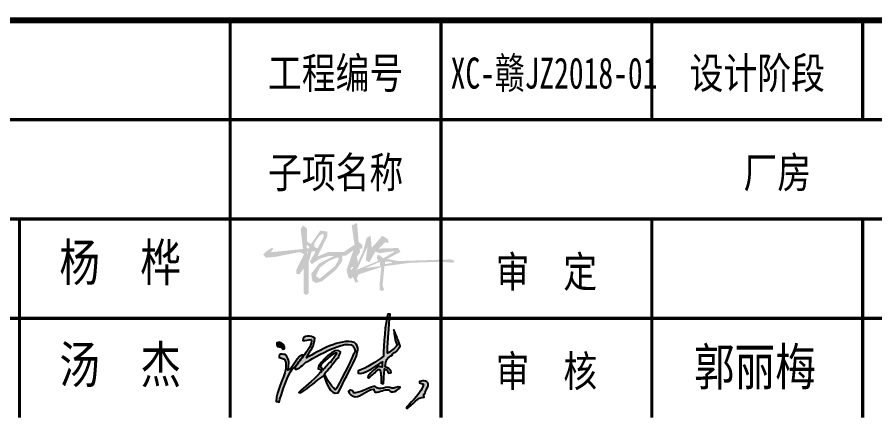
# Model space of a CAD drawing. Extents: x 7651907 to 8255021, y -2490714 to -1144618.
# Drawn here: x 8022557 to 8031202, y -1549802 to -1545740 of the extents above; entities that cross this region are included whole.
import ezdxf
from ezdxf.enums import TextEntityAlignment as Align

# ---------------------------------------------------------------- set-up
doc = ezdxf.new("R2010")
doc.units = 0
doc.header["$LTSCALE"] = 1000
doc.layers.get('0').update_dxf_attribs({"linetype": 'CONTINUOUS'})
for name, color, linetype in [('┬Í└¬', 7, 'CONTINUOUS'), ('图框', 4, 'CONTINUOUS'), ('图框文字', 7, 'CONTINUOUS')]:
    doc.layers.add(name, color=color, linetype=linetype)
doc.styles.add('宋体', font='', dxfattribs={"width": 0.8})
doc.styles.get('宋体').set_extended_font_data('SimSun')

# ---------------------------------------------------------------- blocks, each defined once
blk = doc.blocks.new('汤杰（实）')
at = {"linetype": 'Continuous', "lineweight": 0}
h = blk.add_hatch(color=256, dxfattribs=at)
edge = h.paths.add_edge_path()
edge.add_spline(control_points=[(-6.699, 2.428), (-6.699, 2.428), (-6.699, 2.428), (-6.699, 2.428), (-6.693, 2.542), (-6.666, 2.585), (-6.569, 2.639)], knot_values=[0.269231, 0.269231, 0.269231, 0.269231, 0.288462, 0.288462, 0.288462, 0.307692, 0.307692, 0.307692, 0.307692], degree=3, periodic=0)
edge.add_spline(control_points=[(-6.569, 2.639), (-6.569, 2.639), (-6.569, 2.639), (-6.569, 2.639), (-6.569, 2.646), (-6.569, 2.651), (-6.569, 2.657)], knot_values=[0.230769, 0.230769, 0.230769, 0.230769, 0.25, 0.25, 0.25, 0.269231, 0.269231, 0.269231, 0.269231], degree=3, periodic=0)
edge.add_spline(control_points=[(-6.569, 2.657), (-6.569, 2.657), (-6.569, 2.657), (-6.569, 2.657), (-6.528, 2.667), (-6.452, 2.745), (-6.437, 2.786)], knot_values=[0.192308, 0.192308, 0.192308, 0.192308, 0.211538, 0.211538, 0.211538, 0.230769, 0.230769, 0.230769, 0.230769], degree=3, periodic=0)
edge.add_spline(control_points=[(-6.437, 2.786), (-6.437, 2.786), (-6.437, 2.786), (-6.437, 2.786), (-6.467, 2.883), (-6.503, 2.979), (-6.546, 3.073)], knot_values=[0.153846, 0.153846, 0.153846, 0.153846, 0.173077, 0.173077, 0.173077, 0.192308, 0.192308, 0.192308, 0.192308], degree=3, periodic=0)
edge.add_spline(control_points=[(-6.546, 3.073), (-6.546, 3.073), (-6.546, 3.073), (-6.546, 3.073), (-6.541, 2.987), (-6.531, 2.88), (-6.488, 2.806)], knot_values=[0.115385, 0.115385, 0.115385, 0.115385, 0.134615, 0.134615, 0.134615, 0.153846, 0.153846, 0.153846, 0.153846], degree=3, periodic=0)
edge.add_spline(control_points=[(-6.488, 2.806), (-6.488, 2.806), (-6.488, 2.806), (-6.488, 2.806), (-6.528, 2.748), (-6.594, 2.707), (-6.655, 2.664)], knot_values=[0.076923, 0.076923, 0.076923, 0.076923, 0.096154, 0.096154, 0.096154, 0.115385, 0.115385, 0.115385, 0.115385], degree=3, periodic=0)
edge.add_spline(control_points=[(-6.655, 2.664), (-6.655, 2.664), (-6.655, 2.664), (-6.655, 2.664), (-6.66, 2.702), (-6.66, 2.702), (-6.625, 3.271)], knot_values=[0.038717, 0.038717, 0.038717, 0.038717, 0.05782, 0.05782, 0.05782, 0.076923, 0.076923, 0.076923, 0.076923], degree=3, periodic=0)
edge.add_spline(control_points=[(-6.625, 3.271), (-6.625, 3.29), (-6.61, 3.326), (-6.612, 3.347)], knot_values=[0.961538, 0.961538, 0.961538, 0.961538, 0.997101, 0.997101, 0.997101, 0.997101], degree=3, periodic=0)
edge.add_spline(control_points=[(-6.612, 3.347), (-6.612, 3.347), (-6.612, 3.347), (-6.612, 3.347), (-6.627, 3.347), (-6.64, 3.347), (-6.653, 3.345)], knot_values=[0.923077, 0.923077, 0.923077, 0.923077, 0.942308, 0.942308, 0.942308, 0.961538, 0.961538, 0.961538, 0.961538], degree=3, periodic=0)
edge.add_spline(control_points=[(-6.653, 3.345), (-6.653, 3.345), (-6.653, 3.345), (-6.653, 3.345), (-6.701, 3.195), (-6.721, 2.817), (-6.729, 2.611)], knot_values=[0.884615, 0.884615, 0.884615, 0.884615, 0.903846, 0.903846, 0.903846, 0.923077, 0.923077, 0.923077, 0.923077], degree=3, periodic=0)
edge.add_spline(control_points=[(-6.729, 2.611), (-6.729, 2.611), (-6.729, 2.611), (-6.729, 2.611), (-6.864, 2.512), (-7.016, 2.408), (-7.174, 2.357)], knot_values=[0.846154, 0.846154, 0.846154, 0.846154, 0.865385, 0.865385, 0.865385, 0.884615, 0.884615, 0.884615, 0.884615], degree=3, periodic=0)
edge.add_spline(control_points=[(-7.174, 2.357), (-7.174, 2.357), (-7.174, 2.357), (-7.174, 2.357), (-7.174, 2.344), (-7.174, 2.331), (-7.174, 2.319)], knot_values=[0.807692, 0.807692, 0.807692, 0.807692, 0.826923, 0.826923, 0.826923, 0.846154, 0.846154, 0.846154, 0.846154], degree=3, periodic=0)
edge.add_spline(control_points=[(-7.174, 2.319), (-7.174, 2.319), (-7.174, 2.319), (-7.174, 2.319), (-7.1, 2.26), (-6.775, 2.499), (-6.747, 2.517)], knot_values=[0.769231, 0.769231, 0.769231, 0.769231, 0.788462, 0.788462, 0.788462, 0.807692, 0.807692, 0.807692, 0.807692], degree=3, periodic=0)
edge.add_spline(control_points=[(-6.747, 2.517), (-6.747, 2.517), (-6.747, 2.517), (-6.747, 2.517), (-6.749, 2.486), (-6.752, 2.456), (-6.754, 2.423)], knot_values=[0.730769, 0.730769, 0.730769, 0.730769, 0.75, 0.75, 0.75, 0.769231, 0.769231, 0.769231, 0.769231], degree=3, periodic=0)
edge.add_spline(control_points=[(-6.754, 2.423), (-6.754, 2.423), (-6.754, 2.423), (-6.754, 2.423), (-6.775, 2.428), (-6.795, 2.43), (-6.815, 2.433)], knot_values=[0.692308, 0.692308, 0.692308, 0.692308, 0.711538, 0.711538, 0.711538, 0.730769, 0.730769, 0.730769, 0.730769], degree=3, periodic=0)
edge.add_spline(control_points=[(-6.815, 2.433), (-6.815, 2.433), (-6.815, 2.433), (-6.815, 2.433), (-6.864, 2.405), (-7.003, 2.293), (-7.003, 2.243)], knot_values=[0.653846, 0.653846, 0.653846, 0.653846, 0.673077, 0.673077, 0.673077, 0.692308, 0.692308, 0.692308, 0.692308], degree=3, periodic=0)
edge.add_spline(control_points=[(-7.003, 2.243), (-7.003, 2.243), (-7.003, 2.243), (-7.003, 2.243), (-6.998, 2.24), (-6.991, 2.237), (-6.983, 2.232)], knot_values=[0.615385, 0.615385, 0.615385, 0.615385, 0.634615, 0.634615, 0.634615, 0.653846, 0.653846, 0.653846, 0.653846], degree=3, periodic=0)
edge.add_spline(control_points=[(-6.983, 2.232), (-6.983, 2.232), (-6.983, 2.232), (-6.983, 2.232), (-6.93, 2.283), (-6.876, 2.331), (-6.82, 2.38)], knot_values=[0.576923, 0.576923, 0.576923, 0.576923, 0.596154, 0.596154, 0.596154, 0.615385, 0.615385, 0.615385, 0.615385], degree=3, periodic=0)
edge.add_spline(control_points=[(-6.82, 2.38), (-6.82, 2.38), (-6.82, 2.38), (-6.82, 2.38), (-6.81, 2.38), (-6.8, 2.377), (-6.79, 2.375)], knot_values=[0.538462, 0.538462, 0.538462, 0.538462, 0.557692, 0.557692, 0.557692, 0.576923, 0.576923, 0.576923, 0.576923], degree=3, periodic=0)
edge.add_spline(control_points=[(-6.79, 2.375), (-6.79, 2.375), (-6.79, 2.375), (-6.79, 2.375), (-6.767, 2.301), (-6.77, 2.22), (-6.767, 2.141)], knot_values=[0.5, 0.5, 0.5, 0.5, 0.519231, 0.519231, 0.519231, 0.538462, 0.538462, 0.538462, 0.538462], degree=3, periodic=0)
edge.add_spline(control_points=[(-6.767, 2.141), (-6.767, 2.141), (-6.767, 2.141), (-6.767, 2.141), (-6.754, 2.131), (-6.754, 2.131), (-6.729, 2.136)], knot_values=[0.461538, 0.461538, 0.461538, 0.461538, 0.480769, 0.480769, 0.480769, 0.5, 0.5, 0.5, 0.5], degree=3, periodic=0)
edge.add_spline(control_points=[(-6.729, 2.136), (-6.729, 2.136), (-6.729, 2.136), (-6.729, 2.136), (-6.724, 2.222), (-6.716, 2.309), (-6.709, 2.395)], knot_values=[0.423077, 0.423077, 0.423077, 0.423077, 0.442308, 0.442308, 0.442308, 0.461538, 0.461538, 0.461538, 0.461538], degree=3, periodic=0)
edge.add_spline(control_points=[(-6.709, 2.395), (-6.709, 2.395), (-6.709, 2.395), (-6.709, 2.395), (-6.671, 2.377), (-6.658, 2.349), (-6.633, 2.314)], knot_values=[0.384615, 0.384615, 0.384615, 0.384615, 0.403846, 0.403846, 0.403846, 0.423077, 0.423077, 0.423077, 0.423077], degree=3, periodic=0)
edge.add_spline(control_points=[(-6.633, 2.314), (-6.633, 2.314), (-6.633, 2.314), (-6.633, 2.314), (-6.62, 2.321), (-6.607, 2.326), (-6.594, 2.331)], knot_values=[0.346154, 0.346154, 0.346154, 0.346154, 0.365385, 0.365385, 0.365385, 0.384615, 0.384615, 0.384615, 0.384615], degree=3, periodic=0)
edge.add_spline(control_points=[(-6.594, 2.331), (-6.594, 2.331), (-6.594, 2.331), (-6.594, 2.331), (-6.594, 2.395), (-6.645, 2.403), (-6.699, 2.428)], knot_values=[0.307692, 0.307692, 0.307692, 0.307692, 0.326923, 0.326923, 0.326923, 0.346154, 0.346154, 0.346154, 0.346154], degree=3, periodic=0)
h = blk.add_hatch(color=256, dxfattribs=at)
edge = h.paths.add_edge_path()
edge.add_spline(control_points=[(-7.516, 2.585), (-7.516, 2.585), (-7.516, 2.585), (-7.516, 2.585), (-7.504, 2.621), (-7.491, 2.657), (-7.478, 2.692)], knot_values=[0.625, 0.625, 0.625, 0.625, 0.645833, 0.645833, 0.645833, 0.666667, 0.666667, 0.666667, 0.666667], degree=3, periodic=0)
edge.add_spline(control_points=[(-7.478, 2.692), (-7.478, 2.692), (-7.478, 2.692), (-7.478, 2.692), (-7.552, 2.794), (-7.872, 2.507), (-7.872, 2.392)], knot_values=[0.583333, 0.583333, 0.583333, 0.583333, 0.604167, 0.604167, 0.604167, 0.625, 0.625, 0.625, 0.625], degree=3, periodic=0)
edge.add_spline(control_points=[(-7.872, 2.392), (-7.872, 2.392), (-7.872, 2.392), (-7.872, 2.392), (-7.839, 2.387), (-7.814, 2.377), (-7.814, 2.339)], knot_values=[0.541667, 0.541667, 0.541667, 0.541667, 0.5625, 0.5625, 0.5625, 0.583333, 0.583333, 0.583333, 0.583333], degree=3, periodic=0)
edge.add_spline(control_points=[(-7.814, 2.339), (-7.814, 2.339), (-7.814, 2.339), (-7.814, 2.339), (-7.831, 2.334), (-7.831, 2.334), (-7.892, 2.263)], knot_values=[0.5, 0.5, 0.5, 0.5, 0.520833, 0.520833, 0.520833, 0.541667, 0.541667, 0.541667, 0.541667], degree=3, periodic=0)
edge.add_spline(control_points=[(-7.892, 2.263), (-7.892, 2.263), (-7.892, 2.263), (-7.892, 2.263), (-8.027, 2.136), (-8.167, 2.024), (-8.21, 1.978)], knot_values=[0.458333, 0.458333, 0.458333, 0.458333, 0.479167, 0.479167, 0.479167, 0.5, 0.5, 0.5, 0.5], degree=3, periodic=0)
edge.add_spline(control_points=[(-8.21, 1.978), (-8.21, 1.978), (-8.21, 1.978), (-8.21, 1.978), (-8.2, 1.978), (-8.187, 1.978), (-8.174, 1.976)], knot_values=[0.416667, 0.416667, 0.416667, 0.416667, 0.4375, 0.4375, 0.4375, 0.458333, 0.458333, 0.458333, 0.458333], degree=3, periodic=0)
edge.add_spline(control_points=[(-8.174, 1.976), (-8.174, 1.976), (-8.174, 1.976), (-8.174, 1.976), (-8.027, 2.055), (-7.915, 2.184), (-7.773, 2.273)], knot_values=[0.375, 0.375, 0.375, 0.375, 0.395833, 0.395833, 0.395833, 0.416667, 0.416667, 0.416667, 0.416667], degree=3, periodic=0)
edge.add_spline(control_points=[(-7.773, 2.273), (-7.773, 2.273), (-7.773, 2.273), (-7.773, 2.273), (-7.725, 2.169), (-7.674, 1.925), (-7.519, 1.976)], knot_values=[0.333333, 0.333333, 0.333333, 0.333333, 0.354167, 0.354167, 0.354167, 0.375, 0.375, 0.375, 0.375], degree=3, periodic=0)
edge.add_spline(control_points=[(-7.519, 1.976), (-7.519, 1.976), (-7.519, 1.976), (-7.519, 1.976), (-7.42, 2.174), (-7.321, 2.372), (-7.222, 2.568)], knot_values=[0.291667, 0.291667, 0.291667, 0.291667, 0.3125, 0.3125, 0.3125, 0.333333, 0.333333, 0.333333, 0.333333], degree=3, periodic=0)
edge.add_spline(control_points=[(-7.222, 2.568), (-7.222, 2.568), (-7.222, 2.568), (-7.222, 2.568), (-7.189, 2.662), (-7.138, 2.781), (-7.235, 2.855)], knot_values=[0.25, 0.25, 0.25, 0.25, 0.270833, 0.270833, 0.270833, 0.291667, 0.291667, 0.291667, 0.291667], degree=3, periodic=0)
edge.add_spline(control_points=[(-7.235, 2.855), (-7.235, 2.855), (-7.235, 2.855), (-7.235, 2.855), (-7.494, 2.928), (-7.859, 2.705), (-8.078, 2.585)], knot_values=[0.208333, 0.208333, 0.208333, 0.208333, 0.229167, 0.229167, 0.229167, 0.25, 0.25, 0.25, 0.25], degree=3, periodic=0)
edge.add_spline(control_points=[(-8.078, 2.585), (-8.078, 2.585), (-8.078, 2.585), (-8.078, 2.585), (-8.017, 2.71), (-7.93, 2.786), (-7.93, 2.931)], knot_values=[0.166667, 0.166667, 0.166667, 0.166667, 0.1875, 0.1875, 0.1875, 0.208333, 0.208333, 0.208333, 0.208333], degree=3, periodic=0)
edge.add_spline(control_points=[(-7.93, 2.931), (-7.93, 2.931), (-7.93, 2.931), (-7.93, 2.931), (-7.991, 2.971), (-8.141, 2.994), (-8.141, 2.885)], knot_values=[0.125, 0.125, 0.125, 0.125, 0.145833, 0.145833, 0.145833, 0.166667, 0.166667, 0.166667, 0.166667], degree=3, periodic=0)
edge.add_spline(control_points=[(-8.141, 2.885), (-8.141, 2.885), (-8.141, 2.885), (-8.141, 2.885), (-8.098, 2.88), (-8.042, 2.903), (-7.994, 2.903)], knot_values=[0.083333, 0.083333, 0.083333, 0.083333, 0.104167, 0.104167, 0.104167, 0.125, 0.125, 0.125, 0.125], degree=3, periodic=0)
edge.add_spline(control_points=[(-7.994, 2.903), (-7.994, 2.903), (-7.994, 2.903), (-7.994, 2.903), (-7.966, 2.834), (-8.06, 2.697), (-8.113, 2.639)], knot_values=[0.041667, 0.041667, 0.041667, 0.041667, 0.0625, 0.0625, 0.0625, 0.083333, 0.083333, 0.083333, 0.083333], degree=3, periodic=0)
edge.add_spline(control_points=[(-8.113, 2.639), (-8.113, 2.639), (-8.113, 2.639), (-8.113, 2.639), (-8.167, 2.57), (-8.22, 2.499), (-8.271, 2.428)], knot_values=[0, 0, 0, 0, 0.020833, 0.020833, 0.020833, 0.041667, 0.041667, 0.041667, 0.041667], degree=3, periodic=0)
edge.add_spline(control_points=[(-8.271, 2.428), (-8.278, 2.408), (-8.278, 2.408), (-8.271, 2.387)], knot_values=[0.958333, 0.958333, 0.958333, 0.958333, 1, 1, 1, 1], degree=3, periodic=0)
edge.add_spline(control_points=[(-8.271, 2.387), (-8.271, 2.387), (-8.271, 2.387), (-8.271, 2.387), (-8.212, 2.377), (-8.129, 2.474), (-8.085, 2.507)], knot_values=[0.916667, 0.916667, 0.916667, 0.916667, 0.9375, 0.9375, 0.9375, 0.958333, 0.958333, 0.958333, 0.958333], degree=3, periodic=0)
edge.add_spline(control_points=[(-8.085, 2.507), (-8.085, 2.507), (-8.085, 2.507), (-8.085, 2.507), (-7.984, 2.56), (-7.224, 3.038), (-7.224, 2.7)], knot_values=[0.875, 0.875, 0.875, 0.875, 0.895833, 0.895833, 0.895833, 0.916667, 0.916667, 0.916667, 0.916667], degree=3, periodic=0)
edge.add_spline(control_points=[(-7.224, 2.7), (-7.224, 2.7), (-7.224, 2.7), (-7.224, 2.7), (-7.265, 2.626), (-7.265, 2.626), (-7.323, 2.484)], knot_values=[0.833333, 0.833333, 0.833333, 0.833333, 0.854167, 0.854167, 0.854167, 0.875, 0.875, 0.875, 0.875], degree=3, periodic=0)
edge.add_spline(control_points=[(-7.323, 2.484), (-7.323, 2.484), (-7.323, 2.484), (-7.323, 2.484), (-7.555, 2.042), (-7.555, 2.042), (-7.572, 2.027)], knot_values=[0.791667, 0.791667, 0.791667, 0.791667, 0.8125, 0.8125, 0.8125, 0.833333, 0.833333, 0.833333, 0.833333], degree=3, periodic=0)
edge.add_spline(control_points=[(-7.572, 2.027), (-7.572, 2.027), (-7.572, 2.027), (-7.572, 2.027), (-7.656, 2.118), (-7.707, 2.189), (-7.76, 2.303)], knot_values=[0.75, 0.75, 0.75, 0.75, 0.770833, 0.770833, 0.770833, 0.791667, 0.791667, 0.791667, 0.791667], degree=3, periodic=0)
edge.add_spline(control_points=[(-7.76, 2.303), (-7.76, 2.303), (-7.76, 2.303), (-7.76, 2.303), (-7.72, 2.357), (-7.72, 2.357), (-7.651, 2.423)], knot_values=[0.708333, 0.708333, 0.708333, 0.708333, 0.729167, 0.729167, 0.729167, 0.75, 0.75, 0.75, 0.75], degree=3, periodic=0)
edge.add_spline(control_points=[(-7.651, 2.423), (-7.651, 2.423), (-7.651, 2.423), (-7.651, 2.423), (-7.631, 2.448), (-7.562, 2.57), (-7.516, 2.585)], knot_values=[0.666667, 0.666667, 0.666667, 0.666667, 0.6875, 0.6875, 0.6875, 0.708333, 0.708333, 0.708333, 0.708333], degree=3, periodic=0)
edge = h.paths.add_edge_path(flags=16)
edge.add_spline(control_points=[(-7.542, 2.664), (-7.638, 2.535), (-7.638, 2.535), (-7.643, 2.512), (-7.643, 2.512), (-7.643, 2.512), (-7.643, 2.512)], knot_values=[0.5, 0.5, 0.5, 0.5, 0.625, 0.625, 0.625, 0.75, 0.75, 0.75, 0.75], degree=3, periodic=0)
edge.add_spline(control_points=[(-7.643, 2.512), (-7.687, 2.512), (-7.76, 2.403), (-7.788, 2.372)], knot_values=[0.75, 0.75, 0.75, 0.75, 1, 1, 1, 1], degree=3, periodic=0)
edge.add_spline(control_points=[(-7.788, 2.372), (-7.803, 2.395), (-7.816, 2.418), (-7.829, 2.438), (-7.829, 2.438), (-7.829, 2.438), (-7.829, 2.438)], knot_values=[0, 0, 0, 0, 0.125, 0.125, 0.125, 0.25, 0.25, 0.25, 0.25], degree=3, periodic=0)
edge.add_spline(control_points=[(-7.829, 2.438), (-7.819, 2.494), (-7.593, 2.69), (-7.542, 2.664), (-7.542, 2.664), (-7.542, 2.664), (-7.542, 2.664)], knot_values=[0.25, 0.25, 0.25, 0.25, 0.375, 0.375, 0.375, 0.5, 0.5, 0.5, 0.5], degree=3, periodic=0)
h = blk.add_hatch(color=256, dxfattribs=at)
edge = h.paths.add_edge_path()
edge.add_spline(control_points=[(-8.459, 2.745), (-8.459, 2.745), (-8.459, 2.745), (-8.459, 2.745), (-8.459, 2.824), (-8.52, 2.87), (-8.596, 2.844)], knot_values=[0.5, 0.5, 0.5, 0.5, 0.625, 0.625, 0.625, 0.75, 0.75, 0.75, 0.75], degree=3, periodic=0)
edge.add_spline(control_points=[(-8.596, 2.844), (-8.596, 2.844), (-8.596, 2.844), (-8.596, 2.844), (-8.596, 2.806), (-8.596, 2.806), (-8.583, 2.784)], knot_values=[0.25, 0.25, 0.25, 0.25, 0.375, 0.375, 0.375, 0.5, 0.5, 0.5, 0.5], degree=3, periodic=0)
edge.add_spline(control_points=[(-8.583, 2.784), (-8.583, 2.784), (-8.583, 2.784), (-8.583, 2.784), (-8.543, 2.773), (-8.502, 2.773), (-8.482, 2.733)], knot_values=[0, 0, 0, 0, 0.125, 0.125, 0.125, 0.25, 0.25, 0.25, 0.25], degree=3, periodic=0)
edge.add_spline(control_points=[(-8.482, 2.733), (-8.474, 2.738), (-8.466, 2.743), (-8.459, 2.745)], knot_values=[0.75, 0.75, 0.75, 0.75, 1, 1, 1, 1], degree=3, periodic=0)
h = blk.add_hatch(color=256, dxfattribs=at)
edge = h.paths.add_edge_path()
edge.add_spline(control_points=[(-8.555, 1.813), (-8.53, 1.889), (-8.378, 2.428), (-8.271, 2.428)], knot_values=[0.7, 0.7, 0.7, 0.7, 0.8, 0.8, 0.8, 0.8], degree=3, periodic=0)
edge.add_spline(control_points=[(-8.271, 2.428), (-8.245, 2.463), (-8.219, 2.499), (-8.193, 2.534)], knot_values=[0, 0, 0, 0, 0.020833, 0.020833, 0.020833, 0.020833], degree=3, periodic=0)
edge.add_spline(control_points=[(-8.193, 2.534), (-8.167, 2.57), (-8.14, 2.604), (-8.113, 2.639)], knot_values=[0.020833, 0.020833, 0.020833, 0.020833, 0.041667, 0.041667, 0.041667, 0.041667], degree=3, periodic=0)
edge.add_spline(control_points=[(-8.113, 2.639), (-8.228, 2.662), (-8.332, 2.367), (-8.4, 2.367)], knot_values=[0.5, 0.5, 0.5, 0.5, 0.6, 0.6, 0.6, 0.6], degree=3, periodic=0)
edge.add_spline(control_points=[(-8.4, 2.367), (-8.38, 2.494), (-8.37, 2.542), (-8.446, 2.641)], knot_values=[0.4, 0.4, 0.4, 0.4, 0.5, 0.5, 0.5, 0.5], degree=3, periodic=0)
edge.add_spline(control_points=[(-8.446, 2.641), (-8.482, 2.644), (-8.517, 2.654), (-8.548, 2.639)], knot_values=[0.3, 0.3, 0.3, 0.3, 0.4, 0.4, 0.4, 0.4], degree=3, periodic=0)
edge.add_spline(control_points=[(-8.548, 2.639), (-8.55, 2.624), (-8.553, 2.608), (-8.553, 2.593)], knot_values=[0.2, 0.2, 0.2, 0.2, 0.3, 0.3, 0.3, 0.3], degree=3, periodic=0)
edge.add_spline(control_points=[(-8.553, 2.593), (-8.489, 2.563), (-8.459, 2.583), (-8.436, 2.504)], knot_values=[0.1, 0.1, 0.1, 0.1, 0.2, 0.2, 0.2, 0.2], degree=3, periodic=0)
edge.add_spline(control_points=[(-8.436, 2.504), (-8.436, 2.469), (-8.436, 2.433), (-8.436, 2.395)], knot_values=[0, 0, 0, 0, 0.1, 0.1, 0.1, 0.1], degree=3, periodic=0)
edge.add_spline(control_points=[(-8.436, 2.395), (-8.474, 2.202), (-8.604, 2.016), (-8.604, 1.823)], knot_values=[0.9, 0.9, 0.9, 0.9, 1, 1, 1, 1], degree=3, periodic=0)
edge.add_spline(control_points=[(-8.604, 1.823), (-8.588, 1.821), (-8.573, 1.818), (-8.555, 1.813)], knot_values=[0.8, 0.8, 0.8, 0.8, 0.9, 0.9, 0.9, 0.9], degree=3, periodic=0)
h = blk.add_hatch(color=256, dxfattribs=at)
edge = h.paths.add_edge_path()
edge.add_spline(control_points=[(-7.222, 1.902), (-7.123, 1.902), (-7.014, 2.027), (-6.899, 2.039)], knot_values=[0.9, 0.9, 0.9, 0.9, 1, 1, 1, 1], degree=3, periodic=0)
edge.add_spline(control_points=[(-6.899, 2.039), (-6.899, 2.039), (-6.899, 2.039), (-6.899, 2.039), (-6.894, 2.011), (-6.894, 2.011), (-6.871, 1.983)], knot_values=[0.8, 0.8, 0.8, 0.8, 0.85, 0.85, 0.85, 0.9, 0.9, 0.9, 0.9], degree=3, periodic=0)
edge.add_spline(control_points=[(-6.871, 1.983), (-6.871, 1.983), (-6.871, 1.983), (-6.871, 1.983), (-6.787, 1.983), (-6.716, 2.039), (-6.635, 2.024)], knot_values=[0.7, 0.7, 0.7, 0.7, 0.75, 0.75, 0.75, 0.8, 0.8, 0.8, 0.8], degree=3, periodic=0)
edge.add_spline(control_points=[(-6.635, 2.024), (-6.635, 2.024), (-6.635, 2.024), (-6.635, 2.024), (-6.587, 1.95), (-6.47, 2.011), (-6.439, 2.075)], knot_values=[0.6, 0.6, 0.6, 0.6, 0.65, 0.65, 0.65, 0.7, 0.7, 0.7, 0.7], degree=3, periodic=0)
edge.add_spline(control_points=[(-6.439, 2.075), (-6.439, 2.075), (-6.439, 2.075), (-6.439, 2.075), (-6.485, 2.085), (-6.533, 2.052), (-6.582, 2.052)], knot_values=[0.5, 0.5, 0.5, 0.5, 0.55, 0.55, 0.55, 0.6, 0.6, 0.6, 0.6], degree=3, periodic=0)
edge.add_spline(control_points=[(-6.582, 2.052), (-6.582, 2.052), (-6.582, 2.052), (-6.582, 2.052), (-6.683, 2.113), (-6.785, 1.994), (-6.879, 2.088)], knot_values=[0.4, 0.4, 0.4, 0.4, 0.45, 0.45, 0.45, 0.5, 0.5, 0.5, 0.5], degree=3, periodic=0)
edge.add_spline(control_points=[(-6.879, 2.088), (-6.879, 2.088), (-6.879, 2.088), (-6.879, 2.088), (-6.986, 2.065), (-7.171, 1.958), (-7.25, 1.976)], knot_values=[0.3, 0.3, 0.3, 0.3, 0.35, 0.35, 0.35, 0.4, 0.4, 0.4, 0.4], degree=3, periodic=0)
edge.add_spline(control_points=[(-7.25, 1.976), (-7.25, 1.976), (-7.25, 1.976), (-7.25, 1.976), (-7.255, 1.989), (-7.26, 1.999), (-7.262, 2.009)], knot_values=[0.2, 0.2, 0.2, 0.2, 0.25, 0.25, 0.25, 0.3, 0.3, 0.3, 0.3], degree=3, periodic=0)
edge.add_spline(control_points=[(-7.262, 2.009), (-7.262, 2.009), (-7.262, 2.009), (-7.262, 2.009), (-7.301, 2.019), (-7.311, 2.024), (-7.341, 2.004)], knot_values=[0.1, 0.1, 0.1, 0.1, 0.15, 0.15, 0.15, 0.2, 0.2, 0.2, 0.2], degree=3, periodic=0)
edge.add_spline(control_points=[(-7.341, 2.004), (-7.341, 2.004), (-7.341, 2.004), (-7.341, 2.004), (-7.341, 1.948), (-7.265, 1.917), (-7.222, 1.902)], knot_values=[0, 0, 0, 0, 0.05, 0.05, 0.05, 0.1, 0.1, 0.1, 0.1], degree=3, periodic=0)
h = blk.add_hatch(color=256, dxfattribs=at)
edge = h.paths.add_edge_path()
edge.add_spline(control_points=[(-6.02, 1.95), (-6.02, 1.95), (-6.02, 1.95), (-6.02, 1.95), (-6.015, 1.953), (-6.01, 1.955), (-6.005, 1.958)], knot_values=[0.666667, 0.666667, 0.666667, 0.666667, 0.722222, 0.722222, 0.722222, 0.777778, 0.777778, 0.777778, 0.777778], degree=3, periodic=0)
edge.add_spline(control_points=[(-6.005, 1.958), (-6.005, 1.958), (-6.005, 1.958), (-6.005, 1.958), (-5.998, 1.989), (-5.998, 1.989), (-5.944, 2.093)], knot_values=[0.555556, 0.555556, 0.555556, 0.555556, 0.611111, 0.611111, 0.611111, 0.666667, 0.666667, 0.666667, 0.666667], degree=3, periodic=0)
edge.add_spline(control_points=[(-5.944, 2.093), (-5.944, 2.093), (-5.944, 2.093), (-5.944, 2.093), (-5.931, 2.189), (-6.028, 2.194), (-6.099, 2.171)], knot_values=[0.444444, 0.444444, 0.444444, 0.444444, 0.5, 0.5, 0.5, 0.555556, 0.555556, 0.555556, 0.555556], degree=3, periodic=0)
edge.add_spline(control_points=[(-6.099, 2.171), (-6.099, 2.171), (-6.099, 2.171), (-6.099, 2.171), (-6.099, 2.164), (-6.099, 2.156), (-6.097, 2.149)], knot_values=[0.333333, 0.333333, 0.333333, 0.333333, 0.388889, 0.388889, 0.388889, 0.444444, 0.444444, 0.444444, 0.444444], degree=3, periodic=0)
edge.add_spline(control_points=[(-6.097, 2.149), (-6.097, 2.149), (-6.097, 2.149), (-6.097, 2.149), (-6.074, 2.141), (-6.051, 2.131), (-6.028, 2.121)], knot_values=[0.222222, 0.222222, 0.222222, 0.222222, 0.277778, 0.277778, 0.277778, 0.333333, 0.333333, 0.333333, 0.333333], degree=3, periodic=0)
edge.add_spline(control_points=[(-6.028, 2.121), (-6.028, 2.121), (-6.028, 2.121), (-6.028, 2.121), (-6.064, 1.978), (-6.219, 1.836), (-6.318, 1.729)], knot_values=[0.111111, 0.111111, 0.111111, 0.111111, 0.166667, 0.166667, 0.166667, 0.222222, 0.222222, 0.222222, 0.222222], degree=3, periodic=0)
edge.add_spline(control_points=[(-6.318, 1.729), (-6.318, 1.729), (-6.318, 1.729), (-6.318, 1.729), (-6.325, 1.707), (-6.325, 1.707), (-6.32, 1.696)], knot_values=[0, 0, 0, 0, 0.055556, 0.055556, 0.055556, 0.111111, 0.111111, 0.111111, 0.111111], degree=3, periodic=0)
edge.add_spline(control_points=[(-6.32, 1.696), (-6.229, 1.752), (-6.119, 1.915), (-6.018, 1.895)], knot_values=[0.888889, 0.888889, 0.888889, 0.888889, 1, 1, 1, 1], degree=3, periodic=0)
edge.add_spline(control_points=[(-6.018, 1.895), (-6.018, 1.895), (-6.018, 1.895), (-6.018, 1.895), (-6.02, 1.915), (-6.02, 1.933), (-6.02, 1.95)], knot_values=[0.777778, 0.777778, 0.777778, 0.777778, 0.833333, 0.833333, 0.833333, 0.888889, 0.888889, 0.888889, 0.888889], degree=3, periodic=0)
at = {"layer": '┬Í└¬'}
for points, knots in [([(-6.625, 3.271), (-6.66, 2.702), (-6.66, 2.702), (-6.655, 2.664), (-6.655, 2.664), (-6.594, 2.707), (-6.528, 2.748), (-6.488, 2.806), (-6.488, 2.806), (-6.531, 2.88), (-6.541, 2.987), (-6.546, 3.073), (-6.546, 3.073), (-6.503, 2.979), (-6.467, 2.883), (-6.437, 2.786), (-6.437, 2.786), (-6.452, 2.745), (-6.528, 2.667), (-6.569, 2.657), (-6.569, 2.657), (-6.569, 2.651), (-6.569, 2.646), (-6.569, 2.639), (-6.569, 2.639), (-6.666, 2.585), (-6.693, 2.542), (-6.699, 2.428), (-6.699, 2.428), (-6.645, 2.403), (-6.594, 2.395), (-6.594, 2.331), (-6.594, 2.331), (-6.607, 2.326), (-6.62, 2.321), (-6.633, 2.314), (-6.633, 2.314), (-6.658, 2.349), (-6.671, 2.377), (-6.709, 2.395), (-6.709, 2.395), (-6.716, 2.309), (-6.724, 2.222), (-6.729, 2.136), (-6.729, 2.136), (-6.754, 2.131), (-6.754, 2.131), (-6.767, 2.141), (-6.767, 2.141), (-6.77, 2.22), (-6.767, 2.301), (-6.79, 2.375), (-6.79, 2.375), (-6.8, 2.377), (-6.81, 2.38), (-6.82, 2.38), (-6.82, 2.38), (-6.876, 2.331), (-6.93, 2.283), (-6.983, 2.232), (-6.983, 2.232), (-6.991, 2.237), (-6.998, 2.24), (-7.003, 2.243), (-7.003, 2.243), (-7.003, 2.293), (-6.864, 2.405), (-6.815, 2.433), (-6.815, 2.433), (-6.795, 2.43), (-6.775, 2.428), (-6.754, 2.423), (-6.754, 2.423), (-6.752, 2.456), (-6.749, 2.486), (-6.747, 2.517), (-6.747, 2.517), (-6.775, 2.499), (-7.1, 2.26), (-7.174, 2.319), (-7.174, 2.319), (-7.174, 2.331), (-7.174, 2.344), (-7.174, 2.357), (-7.174, 2.357), (-7.016, 2.408), (-6.864, 2.512), (-6.729, 2.611), (-6.729, 2.611), (-6.721, 2.817), (-6.701, 3.195), (-6.653, 3.345), (-6.653, 3.345), (-6.64, 3.347), (-6.627, 3.347), (-6.612, 3.347), (-6.612, 3.347), (-6.61, 3.326), (-6.625, 3.29), (-6.625, 3.271)], [0.0387175, 0.0387175, 0.0387175, 0.0387175, 0.0769231, 0.0769231, 0.0769231, 0.0769231, 0.1153846, 0.1153846, 0.1153846, 0.1153846, 0.1538462, 0.1538462, 0.1538462, 0.1538462, 0.1923077, 0.1923077, 0.1923077, 0.1923077, 0.2307692, 0.2307692, 0.2307692, 0.2307692, 0.2692308, 0.2692308, 0.2692308, 0.2692308, 0.3076923, 0.3076923, 0.3076923, 0.3076923, 0.3461538, 0.3461538, 0.3461538, 0.3461538, 0.3846154, 0.3846154, 0.3846154, 0.3846154, 0.4230769, 0.4230769, 0.4230769, 0.4230769, 0.4615385, 0.4615385, 0.4615385, 0.4615385, 0.5, 0.5, 0.5, 0.5, 0.5384615, 0.5384615, 0.5384615, 0.5384615, 0.5769231, 0.5769231, 0.5769231, 0.5769231, 0.6153846, 0.6153846, 0.6153846, 0.6153846, 0.6538462, 0.6538462, 0.6538462, 0.6538462, 0.6923077, 0.6923077, 0.6923077, 0.6923077, 0.7307692, 0.7307692, 0.7307692, 0.7307692, 0.7692308, 0.7692308, 0.7692308, 0.7692308, 0.8076923, 0.8076923, 0.8076923, 0.8076923, 0.8461538, 0.8461538, 0.8461538, 0.8461539, 0.8846154, 0.8846154, 0.8846154, 0.8846154, 0.9230769, 0.9230769, 0.9230769, 0.9230769, 0.9615385, 0.9615385, 0.9615385, 0.9615385, 0.9971012, 0.9971012, 0.9971012, 0.9971012]), ([(-8.271, 2.428), (-8.22, 2.499), (-8.167, 2.57), (-8.113, 2.639), (-8.113, 2.639), (-8.06, 2.697), (-7.966, 2.834), (-7.994, 2.903), (-7.994, 2.903), (-8.042, 2.903), (-8.098, 2.88), (-8.141, 2.885), (-8.141, 2.885), (-8.141, 2.994), (-7.991, 2.971), (-7.93, 2.931), (-7.93, 2.931), (-7.93, 2.786), (-8.017, 2.71), (-8.078, 2.585), (-8.078, 2.585), (-7.859, 2.705), (-7.494, 2.928), (-7.235, 2.855), (-7.235, 2.855), (-7.138, 2.781), (-7.189, 2.662), (-7.222, 2.568), (-7.222, 2.568), (-7.321, 2.372), (-7.42, 2.174), (-7.519, 1.976), (-7.519, 1.976), (-7.674, 1.925), (-7.725, 2.169), (-7.773, 2.273), (-7.773, 2.273), (-7.915, 2.184), (-8.027, 2.055), (-8.174, 1.976), (-8.174, 1.976), (-8.187, 1.978), (-8.2, 1.978), (-8.21, 1.978), (-8.21, 1.978), (-8.167, 2.024), (-8.027, 2.136), (-7.892, 2.263), (-7.892, 2.263), (-7.831, 2.334), (-7.831, 2.334), (-7.814, 2.339), (-7.814, 2.339), (-7.814, 2.377), (-7.839, 2.387), (-7.872, 2.392), (-7.872, 2.392), (-7.872, 2.507), (-7.552, 2.794), (-7.478, 2.692), (-7.478, 2.692), (-7.491, 2.657), (-7.504, 2.621), (-7.516, 2.585), (-7.516, 2.585), (-7.562, 2.57), (-7.631, 2.448), (-7.651, 2.423), (-7.651, 2.423), (-7.72, 2.357), (-7.72, 2.357), (-7.76, 2.303), (-7.76, 2.303), (-7.707, 2.189), (-7.656, 2.118), (-7.572, 2.027), (-7.572, 2.027), (-7.555, 2.042), (-7.555, 2.042), (-7.323, 2.484), (-7.323, 2.484), (-7.265, 2.626), (-7.265, 2.626), (-7.224, 2.7), (-7.224, 2.7), (-7.224, 3.038), (-7.984, 2.56), (-8.085, 2.507), (-8.085, 2.507), (-8.129, 2.474), (-8.212, 2.377), (-8.271, 2.387), (-8.271, 2.387), (-8.278, 2.408), (-8.278, 2.408), (-8.271, 2.428)], [0, 0, 0, 0, 0.041667, 0.041667, 0.041667, 0.041667, 0.083333, 0.083333, 0.083333, 0.083333, 0.125, 0.125, 0.125, 0.125, 0.166667, 0.166667, 0.166667, 0.166667, 0.208333, 0.208333, 0.208333, 0.208333, 0.25, 0.25, 0.25, 0.25, 0.291667, 0.291667, 0.291667, 0.291667, 0.333333, 0.333333, 0.333333, 0.333333, 0.375, 0.375, 0.375, 0.375, 0.416667, 0.416667, 0.416667, 0.416667, 0.458333, 0.458333, 0.458333, 0.458333, 0.5, 0.5, 0.5, 0.5, 0.541667, 0.541667, 0.541667, 0.541667, 0.583333, 0.583333, 0.583333, 0.583333, 0.625, 0.625, 0.625, 0.625, 0.666667, 0.666667, 0.666667, 0.666667, 0.708333, 0.708333, 0.708333, 0.708333, 0.75, 0.75, 0.75, 0.75, 0.791667, 0.791667, 0.791667, 0.791667, 0.833333, 0.833333, 0.833333, 0.833333, 0.875, 0.875, 0.875, 0.875, 0.916667, 0.916667, 0.916667, 0.916667, 0.958333, 0.958333, 0.958333, 0.958333, 1, 1, 1, 1]), ([(-8.482, 2.733), (-8.502, 2.773), (-8.543, 2.773), (-8.583, 2.784), (-8.583, 2.784), (-8.596, 2.806), (-8.596, 2.806), (-8.596, 2.844), (-8.596, 2.844), (-8.52, 2.87), (-8.459, 2.824), (-8.459, 2.745), (-8.459, 2.745), (-8.466, 2.743), (-8.474, 2.738), (-8.482, 2.733)], [0, 0, 0, 0, 0.25, 0.25, 0.25, 0.25, 0.5, 0.5, 0.5, 0.5, 0.75, 0.75, 0.75, 0.75, 1, 1, 1, 1]), ([(-8.436, 2.395), (-8.436, 2.433), (-8.436, 2.469), (-8.436, 2.504), (-8.436, 2.504), (-8.459, 2.583), (-8.489, 2.563), (-8.553, 2.593), (-8.553, 2.593), (-8.553, 2.608), (-8.55, 2.624), (-8.548, 2.639), (-8.548, 2.639), (-8.517, 2.654), (-8.482, 2.644), (-8.446, 2.641), (-8.446, 2.641), (-8.37, 2.542), (-8.38, 2.494), (-8.4, 2.367), (-8.4, 2.367), (-8.332, 2.367), (-8.228, 2.662), (-8.113, 2.639), (-8.113, 2.639), (-8.167, 2.57), (-8.22, 2.499), (-8.271, 2.428), (-8.271, 2.428), (-8.378, 2.428), (-8.53, 1.889), (-8.555, 1.813), (-8.555, 1.813), (-8.573, 1.818), (-8.588, 1.821), (-8.604, 1.823), (-8.604, 1.823), (-8.604, 2.016), (-8.474, 2.202), (-8.436, 2.395)], [0, 0, 0, 0, 0.1, 0.1, 0.1, 0.1, 0.2, 0.2, 0.2, 0.2, 0.3, 0.3, 0.3, 0.3, 0.4, 0.4, 0.4, 0.4, 0.5, 0.5, 0.5, 0.5, 0.6, 0.6, 0.6, 0.6, 0.7, 0.7, 0.7, 0.7, 0.8, 0.8, 0.8, 0.8, 0.9, 0.9, 0.9, 0.9, 1, 1, 1, 1]), ([(-7.222, 1.902), (-7.265, 1.917), (-7.341, 1.948), (-7.341, 2.004), (-7.341, 2.004), (-7.311, 2.024), (-7.301, 2.019), (-7.262, 2.009), (-7.262, 2.009), (-7.26, 1.999), (-7.255, 1.989), (-7.25, 1.976), (-7.25, 1.976), (-7.171, 1.958), (-6.986, 2.065), (-6.879, 2.088), (-6.879, 2.088), (-6.785, 1.994), (-6.683, 2.113), (-6.582, 2.052), (-6.582, 2.052), (-6.533, 2.052), (-6.485, 2.085), (-6.439, 2.075), (-6.439, 2.075), (-6.47, 2.011), (-6.587, 1.95), (-6.635, 2.024), (-6.635, 2.024), (-6.716, 2.039), (-6.787, 1.983), (-6.871, 1.983), (-6.871, 1.983), (-6.894, 2.011), (-6.894, 2.011), (-6.899, 2.039), (-6.899, 2.039), (-7.014, 2.027), (-7.123, 1.902), (-7.222, 1.902)], [0, 0, 0, 0, 0.1, 0.1, 0.1, 0.1, 0.2, 0.2, 0.2, 0.2, 0.3, 0.3, 0.3, 0.3, 0.4, 0.4, 0.4, 0.4, 0.5, 0.5, 0.5, 0.5, 0.6, 0.6, 0.6, 0.6, 0.7, 0.7, 0.7, 0.7, 0.8, 0.8, 0.8, 0.8, 0.9, 0.9, 0.9, 0.9, 1, 1, 1, 1]), ([(-6.32, 1.696), (-6.325, 1.707), (-6.325, 1.707), (-6.318, 1.729), (-6.318, 1.729), (-6.219, 1.836), (-6.064, 1.978), (-6.028, 2.121), (-6.028, 2.121), (-6.051, 2.131), (-6.074, 2.141), (-6.097, 2.149), (-6.097, 2.149), (-6.099, 2.156), (-6.099, 2.164), (-6.099, 2.171), (-6.099, 2.171), (-6.028, 2.194), (-5.931, 2.189), (-5.944, 2.093), (-5.944, 2.093), (-5.998, 1.989), (-5.998, 1.989), (-6.005, 1.958), (-6.005, 1.958), (-6.01, 1.955), (-6.015, 1.953), (-6.02, 1.95), (-6.02, 1.95), (-6.02, 1.933), (-6.02, 1.915), (-6.018, 1.895), (-6.018, 1.895), (-6.119, 1.915), (-6.229, 1.752), (-6.32, 1.696)], [0, 0, 0, 0, 0.111111, 0.111111, 0.111111, 0.111111, 0.222222, 0.222222, 0.222222, 0.222222, 0.333333, 0.333333, 0.333333, 0.333333, 0.444444, 0.444444, 0.444444, 0.444444, 0.555556, 0.555556, 0.555556, 0.555556, 0.666667, 0.666667, 0.666667, 0.666667, 0.777778, 0.777778, 0.777778, 0.777778, 0.888889, 0.888889, 0.888889, 0.888889, 1, 1, 1, 1])]:
    blk.add_open_spline(points, degree=3, knots=knots, dxfattribs=at)
at = {"layer": '┬Í└¬', "color": 7}
blk.add_open_spline([(-7.788, 2.372), (-7.803, 2.395), (-7.816, 2.418), (-7.829, 2.438), (-7.829, 2.438), (-7.819, 2.494), (-7.593, 2.69), (-7.542, 2.664), (-7.542, 2.664), (-7.638, 2.535), (-7.638, 2.535), (-7.643, 2.512), (-7.643, 2.512), (-7.687, 2.512), (-7.76, 2.403), (-7.788, 2.372)], degree=3, knots=[0, 0, 0, 0, 0.25, 0.25, 0.25, 0.25, 0.5, 0.5, 0.5, 0.5, 0.75, 0.75, 0.75, 0.75, 1, 1, 1, 1], dxfattribs=at)

msp = doc.modelspace()

# ---------------------------------------------------------------- hatches: boundary and pattern name
h = msp.add_hatch(color=256)
h.paths.add_polyline_path([(8025494.5, -1548204.4), (8025526.5, -1548096.7), (8025556.9, -1548094.2), (8025558.3, -1548111.5), (8025506.9, -1548200), (8025527.4, -1548225.4), (8025610.2, -1548169.7), (8025704.5, -1548141), (8025746.4, -1548145.1), (8025602, -1548218), (8025520.8, -1548321.3), (8025532.3, -1548393.7), (8025566, -1548415), (8025628.3, -1548398.6), (8025771.9, -1548281.2), (8025833.5, -1548194.2), (8025833.5, -1548140.9), (8025868.8, -1548140.9), (8025946.7, -1548083.5), (8025877, -1548286), (8025894.2, -1548355.7), (8025915.6, -1548374.7), (8025941, -1548355), (8025968.9, -1548414), (8025996, -1548400.1), (8025980.6, -1548370.1), (8025996.8, -1548328.8), (8026226.4, -1548255), (8026209.2, -1548444.4), (8026209.2, -1548484.5), (8026235.5, -1548496), (8026255.2, -1548482.9), (8026240.4, -1548438.6), (8026258.4, -1548246), (8026519.7, -1548211.4), (8026833.8, -1548200.8), (8026951.1, -1548211.4), (8026966.7, -1548190.9), (8026923.2, -1548177.8), (8026398.3, -1548194.2), (8026286.7, -1548172.9), (8026419.6, -1548101.6), (8026398.9, -1548063), (8026200.6, -1548068.8), (8026266.2, -1548006.5), (8026302.3, -1548008.9), (8026291.7, -1547972.9), (8026237.5, -1547940.1), (8026130.1, -1548061.4), (8026119.4, -1547938.5), (8026079.2, -1547962.2), (8026046.1, -1548090.1), (8025992, -1548207.3), (8025980.5, -1548149.1), (8026011.7, -1548107.3), (8026010, -1548069.6), (8026036.3, -1548069.6), (8026035.5, -1548033.5), (8025998.6, -1548001.5), (8025983, -1547810.6), (8025928.8, -1547834.3), (8025957.6, -1548030.2), (8025847.6, -1548104), (8025690.8, -1548104), (8025584.2, -1548149), (8025682.6, -1547945.7), (8025682.6, -1547898.2), (8025612.9, -1547887.5), (8025517.7, -1548024.4), (8025476.9, -1547996), (8025478.4, -1547868.7), (8025440.6, -1547835.1), (8025414.4, -1547871.1), (8025437.4, -1548072.8), (8025109.7, -1548105.6), (8025140, -1548070.4), (8025127.6, -1548059.7), (8025080.2, -1548088.4), (8025036.7, -1548127.7), (8025062.9, -1548159.7), (8025154.8, -1548152.3), (8025405, -1548104), (8025448.4, -1548124.5), (8025369.7, -1548285.1), (8025369.7, -1548322), (8025399.4, -1548329.6), (8025443.7, -1548270.6), (8025443.7, -1548518.4), (8025473.2, -1548537.2), (8025494.5, -1548517.5)])
h.paths.add_polyline_path([(8025480.4, -1548116.7), (8025479.6, -1548098.8), (8025489.5, -1548102.8), (8025489.5, -1548116.7)], flags=16)
h.paths.add_polyline_path([(8025605.4, -1548263.1), (8025690.2, -1548198), (8025777.8, -1548158.7), (8025802.5, -1548168.2), (8025762.1, -1548244), (8025605.4, -1548371.9), (8025568.4, -1548343.3)], flags=16)
h.paths.add_polyline_path([(8025476.8, -1548067.5), (8025474.8, -1548029.7), (8025502, -1548051), (8025502.6, -1548066.6)], flags=16)
h.paths.add_polyline_path([(8025552.4, -1548051.6), (8025552, -1548013.7), (8025601, -1547941.8), (8025632.6, -1547920.5), (8025649.7, -1547928.7), (8025640.6, -1547963.5), (8025583.5, -1548067.2)], flags=16)
h.paths.add_polyline_path([(8025917.6, -1548266.5), (8025932.4, -1548255), (8025946.1, -1548255.8), (8025922.9, -1548284.2)], flags=16)
h.paths.add_polyline_path([(8025982.4, -1548281.8), (8026088.8, -1548046.2), (8026070.9, -1548187.1), (8026106.4, -1548206.9), (8026166.1, -1548099.8), (8026209.7, -1548114.3), (8026369, -1548093.6), (8026248, -1548166.3), (8026199.8, -1548130.4), (8026186, -1548142.6), (8026182.2, -1548163.9), (8026194.4, -1548193.1)], flags=16)
h.paths.add_polyline_path([(8026065.7, -1548265.2), (8026197.7, -1548208.7), (8026216.1, -1548208.7), (8026213.5, -1548245.9)], flags=16)
h.paths.add_polyline_path([(8026262.7, -1548226.3), (8026265.9, -1548201.8), (8026322.1, -1548201), (8026339.4, -1548211.4)], flags=16)

# ---------------------------------------------------------------- linework, layer by layer
at = {"layer": '图框', "ltscale": 0.1}
msp.add_line((8030079.3, -1545771), (8030079.3, -1545771), dxfattribs=at)
at = {"layer": '图框', "ltscale": 0.1, "flags": 128}
for points, const_width in [([(8013954.3, -1549771), (8013954.3, -1545771), (8049704.3, -1545771)], 62.5), ([(8024704.3, -1545771), (8024704.3, -1549771)], 31.2), ([(8026829.3, -1545771), (8026829.3, -1549771)], 31.2), ([(8028954.3, -1545771), (8028954.3, -1546771)], 31.2), ([(8031079.3, -1545771), (8031079.3, -1546771)], 31.2), ([(8031079.3, -1545771), (8031079.3, -1546771)], 31.2), ([(8013954.3, -1546771), (8033329.3, -1546771)], 31.2), ([(8013954.3, -1547771), (8033329.3, -1547771)], 31.2), ([(8022579.3, -1547771), (8022579.3, -1549771)], 31.2), ([(8028954.3, -1547771), (8028954.3, -1549771)], 31.2), ([(8028954.3, -1547771), (8028954.3, -1549771)], 31.2), ([(8031079.3, -1547771), (8031079.3, -1549771)], 31.2), ([(8031079.3, -1547771), (8031079.3, -1549771)], 31.2), ([(8013954.3, -1548771), (8033329.3, -1548771)], 31.2)]:
    msp.add_lwpolyline(points, dxfattribs=dict(at, const_width=const_width))

# ---------------------------------------------------------------- block references
at = {"linetype": 'Continuous', "lineweight": 0, "xscale": 576, "yscale": 576, "zscale": 576}
msp.add_blockref('汤杰（实）', (8030124.6, -1550657.1), dxfattribs=at)

# ---------------------------------------------------------------- texts
at = {"layer": '图框文字', "ltscale": 0.1, "style": '宋体'}
for s, height, width, p in [('工程编号', 312.5, 0.8, (8025766.8, -1546458.6)), ('XC-赣JZ2018-01', 312.5, 0.7, (8027968.5, -1546458.6)), ('设计阶段', 312.5, 0.8, (8030016.8, -1546458.6)), ('子项名称', 312.5, 0.8, (8025766.8, -1547458.6)), ('杨  桦', 375, 0.8, (8023594.5, -1548396.2)), ('审  定', 312.5, 0.8, (8027891.8, -1548458.6)), ('汤  杰', 375, 0.8, (8023594.5, -1549423.5)), ('郭丽梅', 375, 0.8, (8029993.1, -1549446.2)), ('审  核', 312.5, 0.8, (8027891.8, -1549458.6))]:
    msp.add_text(s, height=height, dxfattribs=dict(at, width=width)).set_placement(p, align=Align.CENTER)
at = {"layer": '图框文字', "color": 1, "ltscale": 0.1, "style": '宋体', "width": 0.8}
msp.add_text('厂房', height=312.5, dxfattribs=at).set_placement((8030219.1, -1547458.6), align=Align.CENTER)

doc.saveas('drawing.dxf')
